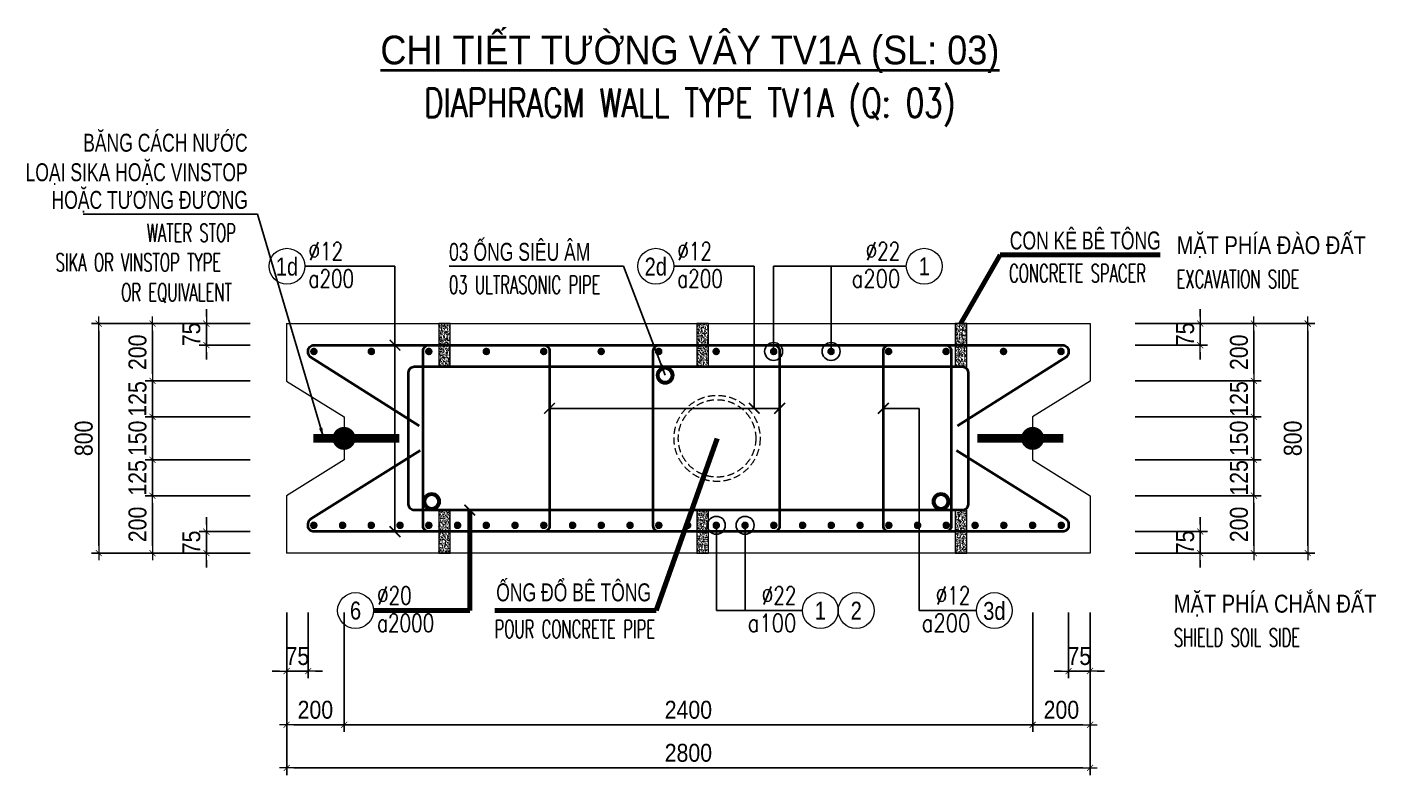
# Model space of a CAD drawing. Header units: millimetres. Extents: x -642477 to 1168880, y -27982 to 330379.
# Drawn here: x 72447 to 86552, y 93924 to 101745 of the extents above; entities that cross this region are included whole.
import ezdxf
from ezdxf.enums import TextEntityAlignment as Align

# ---------------------------------------------------------------- set-up
doc = ezdxf.new("R2010")
doc.units = ezdxf.units.MM
doc.linetypes.add('HIDDEN', pattern=[0.375, 0.25, -0.125])
doc.layers.get('0').update_dxf_attribs({"lineweight": 20})
doc.layers.get('Defpoints').update_dxf_attribs({"color": 151, "lineweight": 9})
for name, color, linetype, lineweight in [('NDC_S_BREAK-LINE', 1, 'Continuous', 15), ('NDC_S_DIAPHGRAM WALL', 3, 'Continuous', 20), ('NDC_S_DIM', 1, 'Continuous', 15), ('NDC_S_ENG TITLE', 3, 'Continuous', 20), ('NDC_S_HATCH MATERIAL', 8, 'Continuous', 13), ('NDC_S_LEADER', 1, 'Continuous', 15), ('NDC_S_LEVEL TEXT', 7, 'Continuous', 20), ('NDC_S_REBAR', 4, 'Continuous', 35), ('NDC_S_VN TEXT', 7, 'Continuous', 20), ('NDC_S_VN TITLE', 6, 'Continuous', 35)]:
    doc.layers.add(name, color=color, linetype=linetype, lineweight=lineweight)
doc.layers.add('NDC_S_REBAR DES.', color=2, linetype='Continuous')
doc.styles.add('ARIAL', font='arial.ttf', dxfattribs={"width": 0.8})
doc.styles.add('NDC_ARIAL', font='arial.ttf', dxfattribs={"width": 0.85})
doc.styles.add('NDC_DIM', font='', dxfattribs={"width": 0.75})
doc.styles.add('NDC_EN TXT', font='romans.shx', dxfattribs={"width": 0.8})
doc.styles.get('NDC_DIM').set_extended_font_data('Dotum')
doc.dimstyles.new('A1-NDC-1-25 (x3)', dxfattribs={"dimscale": 75, "dimtxt": 2.5, "dimasz": 1, "dimexe": 1, "dimexo": 0, "dimgap": 0.8, "dimtad": 1, "dimdec": 0, "dimlfac": 0.333333, "dimdsep": 46, "dimtxsty": 'NDC_ARIAL', "dimblk": 'DIMMARK', "dimcen": 49999.938995, "dimdle": 1.5, "dimclrd": 1, "dimclre": 1, "dimclrt": 3, "dimadec": 0, "dimazin": 0, "dimtfac": 1, "dimtdec": 0, "dimtix": 1, "dimtmove": 2, "dimatfit": 3, "dimfxl": 1, "dimarcsym": 0})
doc.dimstyles.new('NDC_dim_25', dxfattribs={"dimscale": 25, "dimtxt": 2.2, "dimasz": 1.5, "dimexe": 1.5, "dimexo": 2.5, "dimgap": 1, "dimtad": 1, "dimdec": 0, "dimzin": 0, "dimdsep": 46, "dimtxsty": 'NDC_DIM', "dimblk": 'DIMMARK', "dimcen": 0.09, "dimdle": 1.2, "dimclrd": 1, "dimclre": 1, "dimclrt": 3, "dimadec": 0, "dimazin": 0, "dimtfac": 1, "dimtdec": 0, "dimtix": 1, "dimtofl": 0, "dimtmove": 0, "dimatfit": 3, "dimfxl": 6, "dimfxlon": 1, "dimtolj": 1, "dimtzin": 0, "dimarcsym": 0})

# ---------------------------------------------------------------- blocks, each defined once
blk = doc.blocks.new('DIMMARK')
at = {"layer": 'NDC_S_DIM', "color": 1}
blk.add_line((-1.5, 0), (1, 0), dxfattribs=at)
at = {"layer": 'NDC_S_DIM', "color": 2, "const_width": 0.1}
blk.add_lwpolyline([(-0.424, -0.424), (0.424, 0.424)], dxfattribs=at)
blk = doc.blocks.new('Ong sieu am')
at = {"layer": 'NDC_S_HATCH MATERIAL'}
h = blk.add_hatch(dxfattribs=at)
h.set_pattern_fill('ANSI31', color=256, scale=20)
h.set_pattern_definition([(45, (0, 0), (-1.76776695, 1.76776695), [])])
h.paths.add_polyline_path([(-7119.3, 51158.9, 1), (-7179.3, 51158.9, 1)])
h.paths.add_polyline_path([(-7171.3, 51158.9, -1), (-7127.3, 51158.9, -1)], flags=16)
at = {"layer": 'NDC_S_REBAR DES.'}
for radius in [30, 22]:
    blk.add_circle((-7149.3, 51158.9), radius, dxfattribs=at)
blk = doc.blocks.new('ong do BT')
at = {"layer": 'NDC_S_HATCH MATERIAL', "linetype": 'HIDDEN', "ltscale": 100}
for radius in [150, 135]:
    blk.add_circle((-6323.7, 51237.8), radius, dxfattribs=at)
blk = doc.blocks.new('con ke BT')
at = {"layer": 'NDC_S_HATCH MATERIAL'}
h = blk.add_hatch(dxfattribs=at)
h.set_pattern_fill('AR-CONC', color=256, scale=2)
h.set_pattern_definition([(50, (0, 0), (14.3452037, -1.2550427), [1.5, -16.5]), (355, (0, 0), (-2.7750267, 15.0438427), [1.2, -13.2]), (100.451444, (1.195, -0.105), (11.570177, 13.7888), [1.274804, -14.0228422]), (46.1842, (0, 4), (21.3448266, -3.3103856), [2.25, -24.75]), (96.635635, (1.779, 3.724), (18.693239, 19.482372), [1.912207, -21.034275]), (351.184164, (0, 4), (18.693239, 19.482372), [1.8, -19.8]), (21, (2, 3), (11.938141, -8.0523778), [1.5, -16.5]), (326, (2, 3), (4.8663066, 14.503001), [1.2, -13.2]), (71.451445, (2.995, 2.329), (16.8044475, 6.450623), [1.274804, -14.0228422]), (37.5, (0, 0), (0.2431971, 6.6578771), [0, -13.04, 0, -13.4, 0, -13.25]), (7.5, (0, 0), (5.2613907, 7.8882342), [0, -7.64, 0, -12.74, 0, -5.05]), (327.5, (-4.46, 0), (10.6764487, -0.45109743), [0, -5, 0, -15.6, 0, -20.7]), (317.5, (-6.46, 0), (11.6637234, 2.0020996), [0, -6.5, 0, -10.36, 0, -14.7])])
h.paths.add_polyline_path([(-7076.9, 51430.9), (-7116.9, 51430.9), (-7116.9, 51280.9), (-7076.9, 51280.9)])
at = {"layer": 'NDC_S_BREAK-LINE'}
blk.add_lwpolyline([(-7116.9, 51430.9), (-7116.9, 51280.9), (-7076.9, 51280.9), (-7076.9, 51430.9)], close=True, dxfattribs=at)
blk = doc.blocks.new('*U585')
at = {"layer": 'NDC_S_LEADER', "xscale": 3, "yscale": 3, "zscale": 3}
blk.add_blockref('con ke BT', (21291, -154068), dxfattribs=at)
blk = doc.blocks.new('*U586')
at = {"layer": 'NDC_S_DIM', "color": 0, "linetype": 'ByBlock', "lineweight": -2, "transparency": 16777216}
for p in [(0, 0), (2700, 0), (5400, 0)]:
    blk.add_blockref('*U585', p, dxfattribs=at)
blk = doc.blocks.new('*U587')
at = {"layer": 'NDC_S_LEADER', "xscale": 3, "yscale": 3, "zscale": 3}
blk.add_blockref('con ke BT', (21291, -154068), dxfattribs=at)
blk = doc.blocks.new('*U588')
at = {"layer": 'NDC_S_DIM', "color": 0, "linetype": 'ByBlock', "lineweight": -2, "transparency": 16777216}
for p in [(0, 0), (2700, 0), (5400, 0)]:
    blk.add_blockref('*U587', p, dxfattribs=at)
blk = doc.blocks.new('*U367')
blk.add_circle((-2.5, 0), 2.5)
at = {"layer": 'NDC_S_VN TEXT', "color": 3, "style": 'NDC_EN TXT', "width": 0.75}
for tag, p in [('DK1', (0.5, 0.85)), ('KC1', (0.5, -2.97))]:
    blk.add_attdef(tag, p, '', height=2.5, dxfattribs=at)
at = {"layer": 'NDC_S_VN TEXT', "color": 7, "style": 'ARIAL', "width": 0.8}
blk.add_attdef('SH2', text='', height=2.5, dxfattribs=at).set_placement((-2.5, 0), align=Align.MIDDLE)
blk = doc.blocks.new('kata_block_THEP')
at = {"layer": 'NDC_S_REBAR', "color": 0}
for p, q in [((-0.5, 0), (0.5, 0)), ((-0.35, 0.35), (0.35, -0.35)), ((0.35, 0.35), (-0.35, -0.35)), ((0, 0.5), (0, -0.5))]:
    blk.add_line(p, q, dxfattribs=at)
at = {"layer": 'NDC_S_REBAR', "color": 0, "const_width": 0.0833}
blk.add_lwpolyline([(-0.5, 0, 1), (0.5, 0, 1), (-0.5, 0, 1)], format="xyb", dxfattribs=at)
blk = doc.blocks.new('*U581')
at = {"layer": 'NDC_S_REBAR', "ltscale": 80, "xscale": 72, "yscale": 72, "zscale": 72}
blk.add_blockref('kata_block_THEP', (0, 0), dxfattribs=at)
blk = doc.blocks.new('*U582')
at = {"layer": 'NDC_S_LEVEL TEXT', "color": 0, "linetype": 'ByBlock', "lineweight": -2, "transparency": 16777216}
for p in [(0, 0), (600.9, 0), (1201.8, 0), (1802.7, 0), (2403.6, 0), (3004.5, 0), (3605.4, 0), (4206.3, 0), (4807.2, 0), (5408.1, 0), (6009, 0), (6609.9, 0), (7210.8, 0), (7811.7, 0)]:
    blk.add_blockref('*U581', p, dxfattribs=at)
blk = doc.blocks.new('*U583')
at = {"layer": 'NDC_S_REBAR', "ltscale": 80, "xscale": 72, "yscale": 72, "zscale": 72}
blk.add_blockref('kata_block_THEP', (0, 0), dxfattribs=at)
blk = doc.blocks.new('*U584')
at = {"layer": 'NDC_S_LEVEL TEXT', "color": 0, "linetype": 'ByBlock', "lineweight": -2, "transparency": 16777216}
for p in [(0, 0), (300.6, 0), (601.2, 0), (901.8, 0), (1202.4, 0), (1503, 0), (1803.6, 0), (2104.2, 0), (2404.8, 0), (2705.4, 0), (3006, 0), (3306.6, 0), (3607.2, 0), (3907.8, 0), (4208.4, 0), (4509, 0), (4809.6, 0), (5110.2, 0), (5410.8, 0), (5711.4, 0), (6012, 0), (6312.6, 0), (6613.2, 0), (6913.8, 0), (7214.4, 0), (7515, 0), (7815.6, 0)]:
    blk.add_blockref('*U583', p, dxfattribs=at)
blk = doc.blocks.new('*U366')
blk.add_circle((2.5, 0), 2.5)
at = {"layer": 'NDC_S_VN TEXT', "color": 3, "style": 'NDC_EN TXT'}
for tag, width, p in [('DK2', 0.75, (-0.85, 0.85)), ('KC2', 0.8, (-0.85, -2.97))]:
    blk.add_attdef(tag, text='', height=2.5, dxfattribs=dict(at, width=width)).set_placement(p, align=Align.RIGHT)
at = {"layer": 'NDC_S_VN TEXT', "color": 7, "style": 'ARIAL', "width": 0.8}
blk.add_attdef('SH3', text='', height=2.5, dxfattribs=at).set_placement((2.5, 0), align=Align.MIDDLE)
blk = doc.blocks.new('*D605')
at = {"layer": 'Defpoints', "color": 0, "ltscale": 100, "transparency": 16777216}
for p in [(73759, 96844), (74779, 96844), (74779, 96244)]:
    blk.add_point(p, dxfattribs=at)
at = {"layer": 'NDC_S_DIM', "color": 1, "lineweight": -2, "ltscale": 100, "transparency": 16777216}
for p, q in [((74779, 96844), (73684, 96844)), ((73759, 96319), (73759, 96769)), ((74779, 96244), (73684, 96244))]:
    blk.add_line(p, q, dxfattribs=at)
at = {"layer": 'NDC_S_DIM', "color": 1, "lineweight": -2, "ltscale": 100, "transparency": 16777216, "xscale": 75, "yscale": 75, "zscale": 75}
for p, rotation in [((73759, 96844), 90), ((73759, 96244), 270)]:
    blk.add_blockref('DIMMARK', p, dxfattribs=dict(at, rotation=rotation))
at = {"layer": 'NDC_S_DIM', "color": 3, "ltscale": 100, "transparency": 16777216, "insert": (73603, 96544), "char_height": 187.5, "attachment_point": 5, "rotation": 90, "style": 'NDC_ARIAL'}
blk.add_mtext('200', dxfattribs=at)
blk = doc.blocks.new('*D606')
at = {"layer": 'Defpoints', "color": 0, "ltscale": 100, "transparency": 16777216}
for p in [(73759, 97219), (74779, 97219), (74779, 96844)]:
    blk.add_point(p, dxfattribs=at)
at = {"layer": 'NDC_S_DIM', "color": 1, "lineweight": -2, "ltscale": 100, "transparency": 16777216}
for p, q in [((73759, 97294), (73759, 97369)), ((74779, 97219), (73684, 97219)), ((73759, 96844), (73759, 97219)), ((74779, 96844), (73684, 96844)), ((73759, 96769), (73759, 96694))]:
    blk.add_line(p, q, dxfattribs=at)
at = {"layer": 'NDC_S_DIM', "color": 1, "lineweight": -2, "ltscale": 100, "transparency": 16777216, "xscale": 75, "yscale": 75, "zscale": 75}
for p, rotation in [((73759, 97219), 270), ((73759, 96844), 90)]:
    blk.add_blockref('DIMMARK', p, dxfattribs=dict(at, rotation=rotation))
at = {"layer": 'NDC_S_DIM', "color": 3, "ltscale": 100, "transparency": 16777216, "insert": (73603, 97031), "char_height": 187.5, "attachment_point": 5, "rotation": 90, "style": 'NDC_ARIAL'}
blk.add_mtext('125', dxfattribs=at)
blk = doc.blocks.new('*D607')
at = {"layer": 'Defpoints', "color": 0, "ltscale": 100, "transparency": 16777216}
for p in [(73759, 97669), (74779, 97669), (74779, 97219)]:
    blk.add_point(p, dxfattribs=at)
at = {"layer": 'NDC_S_DIM', "color": 1, "lineweight": -2, "ltscale": 100, "transparency": 16777216}
for p, q in [((73759, 97744), (73759, 97819)), ((74779, 97669), (73684, 97669)), ((73759, 97219), (73759, 97669)), ((74779, 97219), (73684, 97219)), ((73759, 97144), (73759, 97069))]:
    blk.add_line(p, q, dxfattribs=at)
at = {"layer": 'NDC_S_DIM', "color": 1, "lineweight": -2, "ltscale": 100, "transparency": 16777216, "xscale": 75, "yscale": 75, "zscale": 75}
for p, rotation in [((73759, 97669), 270), ((73759, 97219), 90)]:
    blk.add_blockref('DIMMARK', p, dxfattribs=dict(at, rotation=rotation))
at = {"layer": 'NDC_S_DIM', "color": 3, "ltscale": 100, "transparency": 16777216, "insert": (73603, 97444), "char_height": 187.5, "attachment_point": 5, "rotation": 90, "style": 'NDC_ARIAL'}
blk.add_mtext('150', dxfattribs=at)
blk = doc.blocks.new('*D608')
at = {"layer": 'Defpoints', "color": 0, "ltscale": 100, "transparency": 16777216}
for p in [(73759, 98044), (74779, 98044), (74779, 97669)]:
    blk.add_point(p, dxfattribs=at)
at = {"layer": 'NDC_S_DIM', "color": 1, "lineweight": -2, "ltscale": 100, "transparency": 16777216}
for p, q in [((73759, 98119), (73759, 98194)), ((74779, 98044), (73684, 98044)), ((73759, 97669), (73759, 98044)), ((74779, 97669), (73684, 97669)), ((73759, 97594), (73759, 97519))]:
    blk.add_line(p, q, dxfattribs=at)
at = {"layer": 'NDC_S_DIM', "color": 1, "lineweight": -2, "ltscale": 100, "transparency": 16777216, "xscale": 75, "yscale": 75, "zscale": 75}
for p, rotation in [((73759, 98044), 270), ((73759, 97669), 90)]:
    blk.add_blockref('DIMMARK', p, dxfattribs=dict(at, rotation=rotation))
at = {"layer": 'NDC_S_DIM', "color": 3, "ltscale": 100, "transparency": 16777216, "insert": (73603, 97856), "char_height": 187.5, "attachment_point": 5, "rotation": 90, "style": 'NDC_ARIAL'}
blk.add_mtext('125', dxfattribs=at)
blk = doc.blocks.new('*D609')
at = {"layer": 'Defpoints', "color": 0, "ltscale": 100, "transparency": 16777216}
for p in [(73759, 98644), (74779, 98644), (74779, 98044)]:
    blk.add_point(p, dxfattribs=at)
at = {"layer": 'NDC_S_DIM', "color": 1, "lineweight": -2, "ltscale": 100, "transparency": 16777216}
for p, q in [((74779, 98644), (73684, 98644)), ((73759, 98119), (73759, 98569)), ((74779, 98044), (73684, 98044))]:
    blk.add_line(p, q, dxfattribs=at)
at = {"layer": 'NDC_S_DIM', "color": 1, "lineweight": -2, "ltscale": 100, "transparency": 16777216, "xscale": 75, "yscale": 75, "zscale": 75}
for p, rotation in [((73759, 98644), 90), ((73759, 98044), 270)]:
    blk.add_blockref('DIMMARK', p, dxfattribs=dict(at, rotation=rotation))
at = {"layer": 'NDC_S_DIM', "color": 3, "ltscale": 100, "transparency": 16777216, "insert": (73603, 98344), "char_height": 187.5, "attachment_point": 5, "rotation": 90, "style": 'NDC_ARIAL'}
blk.add_mtext('200', dxfattribs=at)
blk = doc.blocks.new('*D610')
at = {"layer": 'Defpoints', "color": 0, "ltscale": 100, "transparency": 16777216}
for p in [(73197, 98644), (74779, 98644), (74779, 96244)]:
    blk.add_point(p, dxfattribs=at)
at = {"layer": 'NDC_S_DIM', "color": 1, "lineweight": -2, "ltscale": 100, "transparency": 16777216}
for p, q in [((74779, 98644), (73122, 98644)), ((73197, 96319), (73197, 98569)), ((74779, 96244), (73122, 96244))]:
    blk.add_line(p, q, dxfattribs=at)
at = {"layer": 'NDC_S_DIM', "color": 1, "lineweight": -2, "ltscale": 100, "transparency": 16777216, "xscale": 75, "yscale": 75, "zscale": 75}
for p, rotation in [((73197, 98644), 90), ((73197, 96244), 270)]:
    blk.add_blockref('DIMMARK', p, dxfattribs=dict(at, rotation=rotation))
at = {"layer": 'NDC_S_DIM', "color": 3, "ltscale": 100, "transparency": 16777216, "insert": (73041, 97444), "char_height": 187.5, "attachment_point": 5, "rotation": 90, "style": 'NDC_ARIAL'}
blk.add_mtext('800', dxfattribs=at)
blk = doc.blocks.new('*D611')
at = {"layer": 'Defpoints', "color": 0, "ltscale": 100, "transparency": 16777216}
for p in [(74322, 96469), (74779, 96469), (74779, 96244)]:
    blk.add_point(p, dxfattribs=at)
at = {"layer": 'NDC_S_DIM', "color": 1, "lineweight": -2, "ltscale": 100, "transparency": 16777216}
for p, q in [((74322, 96544), (74322, 96619)), ((74779, 96469), (74247, 96469)), ((74322, 96244), (74322, 96469)), ((74779, 96244), (74247, 96244)), ((74322, 96169), (74322, 96094))]:
    blk.add_line(p, q, dxfattribs=at)
at = {"layer": 'NDC_S_DIM', "color": 1, "lineweight": -2, "ltscale": 100, "transparency": 16777216, "xscale": 75, "yscale": 75, "zscale": 75}
for p, rotation in [((74322, 96469), 270), ((74322, 96244), 90)]:
    blk.add_blockref('DIMMARK', p, dxfattribs=dict(at, rotation=rotation))
at = {"layer": 'NDC_S_DIM', "color": 3, "ltscale": 100, "transparency": 16777216, "insert": (74166, 96356), "char_height": 187.5, "attachment_point": 5, "rotation": 90, "style": 'NDC_ARIAL'}
blk.add_mtext('75', dxfattribs=at)
blk = doc.blocks.new('*D612')
at = {"layer": 'Defpoints', "color": 0, "ltscale": 100, "transparency": 16777216}
for p in [(74322, 98644), (74779, 98644), (74779, 98419)]:
    blk.add_point(p, dxfattribs=at)
at = {"layer": 'NDC_S_DIM', "color": 1, "lineweight": -2, "ltscale": 100, "transparency": 16777216}
for p, q in [((74322, 98719), (74322, 98794)), ((74779, 98644), (74247, 98644)), ((74322, 98419), (74322, 98644)), ((74779, 98419), (74247, 98419)), ((74322, 98344), (74322, 98269))]:
    blk.add_line(p, q, dxfattribs=at)
at = {"layer": 'NDC_S_DIM', "color": 1, "lineweight": -2, "ltscale": 100, "transparency": 16777216, "xscale": 75, "yscale": 75, "zscale": 75}
for p, rotation in [((74322, 98644), 270), ((74322, 98419), 90)]:
    blk.add_blockref('DIMMARK', p, dxfattribs=dict(at, rotation=rotation))
at = {"layer": 'NDC_S_DIM', "color": 3, "ltscale": 100, "transparency": 16777216, "insert": (74166, 98531), "char_height": 187.5, "attachment_point": 5, "rotation": 90, "style": 'NDC_ARIAL'}
blk.add_mtext('75', dxfattribs=at)
blk = doc.blocks.new('*D613')
at = {"layer": 'Defpoints', "color": 0, "ltscale": 100, "transparency": 16777216}
for p in [(84034, 96844), (85275, 96844), (84034, 96244)]:
    blk.add_point(p, dxfattribs=at)
at = {"layer": 'NDC_S_DIM', "color": 1, "lineweight": -2, "ltscale": 100, "transparency": 16777216}
for p, q in [((84034, 96844), (85350, 96844)), ((85275, 96319), (85275, 96769)), ((84034, 96244), (85350, 96244))]:
    blk.add_line(p, q, dxfattribs=at)
at = {"layer": 'NDC_S_DIM', "color": 1, "lineweight": -2, "ltscale": 100, "transparency": 16777216, "xscale": 75, "yscale": 75, "zscale": 75}
for p, rotation in [((85275, 96844), 90), ((85275, 96244), 270)]:
    blk.add_blockref('DIMMARK', p, dxfattribs=dict(at, rotation=rotation))
at = {"layer": 'NDC_S_DIM', "color": 3, "ltscale": 100, "transparency": 16777216, "insert": (85119, 96544), "char_height": 187.5, "attachment_point": 5, "rotation": 90, "style": 'NDC_ARIAL'}
blk.add_mtext('200', dxfattribs=at)
blk = doc.blocks.new('*D614')
at = {"layer": 'Defpoints', "color": 0, "ltscale": 100, "transparency": 16777216}
for p in [(84034, 97219), (85275, 97219), (84034, 96844)]:
    blk.add_point(p, dxfattribs=at)
at = {"layer": 'NDC_S_DIM', "color": 1, "lineweight": -2, "ltscale": 100, "transparency": 16777216}
for p, q in [((85275, 97294), (85275, 97369)), ((84034, 97219), (85350, 97219)), ((85275, 96844), (85275, 97219)), ((84034, 96844), (85350, 96844)), ((85275, 96769), (85275, 96694))]:
    blk.add_line(p, q, dxfattribs=at)
at = {"layer": 'NDC_S_DIM', "color": 1, "lineweight": -2, "ltscale": 100, "transparency": 16777216, "xscale": 75, "yscale": 75, "zscale": 75}
for p, rotation in [((85275, 97219), 270), ((85275, 96844), 90)]:
    blk.add_blockref('DIMMARK', p, dxfattribs=dict(at, rotation=rotation))
at = {"layer": 'NDC_S_DIM', "color": 3, "ltscale": 100, "transparency": 16777216, "insert": (85119, 97031), "char_height": 187.5, "attachment_point": 5, "rotation": 90, "style": 'NDC_ARIAL'}
blk.add_mtext('125', dxfattribs=at)
blk = doc.blocks.new('*D615')
at = {"layer": 'Defpoints', "color": 0, "ltscale": 100, "transparency": 16777216}
for p in [(84034, 97669), (85275, 97669), (84034, 97219)]:
    blk.add_point(p, dxfattribs=at)
at = {"layer": 'NDC_S_DIM', "color": 1, "lineweight": -2, "ltscale": 100, "transparency": 16777216}
for p, q in [((85275, 97744), (85275, 97819)), ((84034, 97669), (85350, 97669)), ((85275, 97219), (85275, 97669)), ((84034, 97219), (85350, 97219)), ((85275, 97144), (85275, 97069))]:
    blk.add_line(p, q, dxfattribs=at)
at = {"layer": 'NDC_S_DIM', "color": 1, "lineweight": -2, "ltscale": 100, "transparency": 16777216, "xscale": 75, "yscale": 75, "zscale": 75}
for p, rotation in [((85275, 97669), 270), ((85275, 97219), 90)]:
    blk.add_blockref('DIMMARK', p, dxfattribs=dict(at, rotation=rotation))
at = {"layer": 'NDC_S_DIM', "color": 3, "ltscale": 100, "transparency": 16777216, "insert": (85119, 97444), "char_height": 187.5, "attachment_point": 5, "rotation": 90, "style": 'NDC_ARIAL'}
blk.add_mtext('150', dxfattribs=at)
blk = doc.blocks.new('*D616')
at = {"layer": 'Defpoints', "color": 0, "ltscale": 100, "transparency": 16777216}
for p in [(84034, 98044), (85275, 98044), (84034, 97669)]:
    blk.add_point(p, dxfattribs=at)
at = {"layer": 'NDC_S_DIM', "color": 1, "lineweight": -2, "ltscale": 100, "transparency": 16777216}
for p, q in [((85275, 98119), (85275, 98194)), ((84034, 98044), (85350, 98044)), ((85275, 97669), (85275, 98044)), ((84034, 97669), (85350, 97669)), ((85275, 97594), (85275, 97519))]:
    blk.add_line(p, q, dxfattribs=at)
at = {"layer": 'NDC_S_DIM', "color": 1, "lineweight": -2, "ltscale": 100, "transparency": 16777216, "xscale": 75, "yscale": 75, "zscale": 75}
for p, rotation in [((85275, 98044), 270), ((85275, 97669), 90)]:
    blk.add_blockref('DIMMARK', p, dxfattribs=dict(at, rotation=rotation))
at = {"layer": 'NDC_S_DIM', "color": 3, "ltscale": 100, "transparency": 16777216, "insert": (85119, 97856), "char_height": 187.5, "attachment_point": 5, "rotation": 90, "style": 'NDC_ARIAL'}
blk.add_mtext('125', dxfattribs=at)
blk = doc.blocks.new('*D617')
at = {"layer": 'Defpoints', "color": 0, "ltscale": 100, "transparency": 16777216}
for p in [(84034, 98644), (85275, 98644), (84034, 98044)]:
    blk.add_point(p, dxfattribs=at)
at = {"layer": 'NDC_S_DIM', "color": 1, "lineweight": -2, "ltscale": 100, "transparency": 16777216}
for p, q in [((84034, 98644), (85350, 98644)), ((85275, 98119), (85275, 98569)), ((84034, 98044), (85350, 98044))]:
    blk.add_line(p, q, dxfattribs=at)
at = {"layer": 'NDC_S_DIM', "color": 1, "lineweight": -2, "ltscale": 100, "transparency": 16777216, "xscale": 75, "yscale": 75, "zscale": 75}
for p, rotation in [((85275, 98644), 90), ((85275, 98044), 270)]:
    blk.add_blockref('DIMMARK', p, dxfattribs=dict(at, rotation=rotation))
at = {"layer": 'NDC_S_DIM', "color": 3, "ltscale": 100, "transparency": 16777216, "insert": (85119, 98344), "char_height": 187.5, "attachment_point": 5, "rotation": 90, "style": 'NDC_ARIAL'}
blk.add_mtext('200', dxfattribs=at)
blk = doc.blocks.new('*D618')
at = {"layer": 'Defpoints', "color": 0, "ltscale": 100, "transparency": 16777216}
for p in [(84034, 98644), (85838, 98644), (84034, 96244)]:
    blk.add_point(p, dxfattribs=at)
at = {"layer": 'NDC_S_DIM', "color": 1, "lineweight": -2, "ltscale": 100, "transparency": 16777216}
for p, q in [((84034, 98644), (85913, 98644)), ((85838, 96319), (85838, 98569)), ((84034, 96244), (85913, 96244))]:
    blk.add_line(p, q, dxfattribs=at)
at = {"layer": 'NDC_S_DIM', "color": 1, "lineweight": -2, "ltscale": 100, "transparency": 16777216, "xscale": 75, "yscale": 75, "zscale": 75}
for p, rotation in [((85838, 98644), 90), ((85838, 96244), 270)]:
    blk.add_blockref('DIMMARK', p, dxfattribs=dict(at, rotation=rotation))
at = {"layer": 'NDC_S_DIM', "color": 3, "ltscale": 100, "transparency": 16777216, "insert": (85682, 97444), "char_height": 187.5, "attachment_point": 5, "rotation": 90, "style": 'NDC_ARIAL'}
blk.add_mtext('800', dxfattribs=at)
blk = doc.blocks.new('*D619')
at = {"layer": 'Defpoints', "color": 0, "ltscale": 100, "transparency": 16777216}
for p in [(84034, 96469), (84713, 96469), (84034, 96244)]:
    blk.add_point(p, dxfattribs=at)
at = {"layer": 'NDC_S_DIM', "color": 1, "lineweight": -2, "ltscale": 100, "transparency": 16777216}
for p, q in [((84713, 96544), (84713, 96619)), ((84034, 96469), (84788, 96469)), ((84713, 96244), (84713, 96469)), ((84034, 96244), (84788, 96244)), ((84713, 96169), (84713, 96094))]:
    blk.add_line(p, q, dxfattribs=at)
at = {"layer": 'NDC_S_DIM', "color": 1, "lineweight": -2, "ltscale": 100, "transparency": 16777216, "xscale": 75, "yscale": 75, "zscale": 75}
for p, rotation in [((84713, 96469), 270), ((84713, 96244), 90)]:
    blk.add_blockref('DIMMARK', p, dxfattribs=dict(at, rotation=rotation))
at = {"layer": 'NDC_S_DIM', "color": 3, "ltscale": 100, "transparency": 16777216, "insert": (84557, 96356), "char_height": 187.5, "attachment_point": 5, "rotation": 90, "style": 'NDC_ARIAL'}
blk.add_mtext('75', dxfattribs=at)
blk = doc.blocks.new('*D620')
at = {"layer": 'Defpoints', "color": 0, "ltscale": 100, "transparency": 16777216}
for p in [(84034, 98644), (84713, 98644), (84034, 98419)]:
    blk.add_point(p, dxfattribs=at)
at = {"layer": 'NDC_S_DIM', "color": 1, "lineweight": -2, "ltscale": 100, "transparency": 16777216}
for p, q in [((84713, 98719), (84713, 98794)), ((84034, 98644), (84788, 98644)), ((84713, 98419), (84713, 98644)), ((84034, 98419), (84788, 98419)), ((84713, 98344), (84713, 98269))]:
    blk.add_line(p, q, dxfattribs=at)
at = {"layer": 'NDC_S_DIM', "color": 1, "lineweight": -2, "ltscale": 100, "transparency": 16777216, "xscale": 75, "yscale": 75, "zscale": 75}
for p, rotation in [((84713, 98644), 270), ((84713, 98419), 90)]:
    blk.add_blockref('DIMMARK', p, dxfattribs=dict(at, rotation=rotation))
at = {"layer": 'NDC_S_DIM', "color": 3, "ltscale": 100, "transparency": 16777216, "insert": (84557, 98531), "char_height": 187.5, "attachment_point": 5, "rotation": 90, "style": 'NDC_ARIAL'}
blk.add_mtext('75', dxfattribs=at)
blk = doc.blocks.new('*D621')
at = {"layer": 'Defpoints', "color": 0, "ltscale": 100, "transparency": 16777216}
for p in [(75162, 95624), (75387, 95624), (75387, 95011)]:
    blk.add_point(p, dxfattribs=at)
at = {"layer": 'NDC_S_DIM', "color": 1, "lineweight": -2, "ltscale": 100, "transparency": 16777216}
for p, q in [((75162, 95624), (75162, 94936)), ((75387, 95624), (75387, 94936)), ((75087, 95011), (75012, 95011)), ((75162, 95011), (75387, 95011)), ((75462, 95011), (75537, 95011))]:
    blk.add_line(p, q, dxfattribs=at)
at = {"layer": 'NDC_S_DIM', "color": 1, "lineweight": -2, "ltscale": 100, "transparency": 16777216, "xscale": 75, "yscale": 75, "zscale": 75}
blk.add_blockref('DIMMARK', (75162, 95011), dxfattribs=at)
at = {"layer": 'NDC_S_DIM', "color": 1, "lineweight": -2, "ltscale": 100, "transparency": 16777216, "xscale": 75, "yscale": 75, "zscale": 75, "rotation": 180}
blk.add_blockref('DIMMARK', (75387, 95011), dxfattribs=at)
at = {"layer": 'NDC_S_DIM', "color": 3, "ltscale": 100, "transparency": 16777216, "insert": (75274, 95167), "char_height": 187.5, "attachment_point": 5, "style": 'NDC_ARIAL'}
blk.add_mtext('75', dxfattribs=at)
blk = doc.blocks.new('*D622')
at = {"layer": 'Defpoints', "color": 0, "ltscale": 100, "transparency": 16777216}
for p in [(83337, 95624), (83562, 95624), (83562, 95011)]:
    blk.add_point(p, dxfattribs=at)
at = {"layer": 'NDC_S_DIM', "color": 1, "lineweight": -2, "ltscale": 100, "transparency": 16777216}
for p, q in [((83337, 95624), (83337, 94936)), ((83562, 95624), (83562, 94936)), ((83262, 95011), (83187, 95011)), ((83337, 95011), (83562, 95011)), ((83637, 95011), (83712, 95011))]:
    blk.add_line(p, q, dxfattribs=at)
at = {"layer": 'NDC_S_DIM', "color": 1, "lineweight": -2, "ltscale": 100, "transparency": 16777216, "xscale": 75, "yscale": 75, "zscale": 75}
blk.add_blockref('DIMMARK', (83337, 95011), dxfattribs=at)
at = {"layer": 'NDC_S_DIM', "color": 1, "lineweight": -2, "ltscale": 100, "transparency": 16777216, "xscale": 75, "yscale": 75, "zscale": 75, "rotation": 180}
blk.add_blockref('DIMMARK', (83562, 95011), dxfattribs=at)
at = {"layer": 'NDC_S_DIM', "color": 3, "ltscale": 100, "transparency": 16777216, "insert": (83449, 95167), "char_height": 187.5, "attachment_point": 5, "style": 'NDC_ARIAL'}
blk.add_mtext('75', dxfattribs=at)
blk = doc.blocks.new('*D623')
at = {"layer": 'Defpoints', "color": 0, "ltscale": 100, "transparency": 16777216}
for p in [(75162, 95624), (75762, 95624), (75762, 94449)]:
    blk.add_point(p, dxfattribs=at)
at = {"layer": 'NDC_S_DIM', "color": 1, "lineweight": -2, "ltscale": 100, "transparency": 16777216}
for p, q in [((75162, 95624), (75162, 94374)), ((75762, 95624), (75762, 94374)), ((75237, 94449), (75687, 94449))]:
    blk.add_line(p, q, dxfattribs=at)
at = {"layer": 'NDC_S_DIM', "color": 1, "lineweight": -2, "ltscale": 100, "transparency": 16777216, "xscale": 75, "yscale": 75, "zscale": 75, "rotation": 180}
blk.add_blockref('DIMMARK', (75162, 94449), dxfattribs=at)
at = {"layer": 'NDC_S_DIM', "color": 1, "lineweight": -2, "ltscale": 100, "transparency": 16777216, "xscale": 75, "yscale": 75, "zscale": 75}
blk.add_blockref('DIMMARK', (75762, 94449), dxfattribs=at)
at = {"layer": 'NDC_S_DIM', "color": 3, "ltscale": 100, "transparency": 16777216, "insert": (75462, 94605), "char_height": 187.5, "attachment_point": 5, "style": 'NDC_ARIAL'}
blk.add_mtext('200', dxfattribs=at)
blk = doc.blocks.new('*D624')
at = {"layer": 'Defpoints', "color": 0, "ltscale": 100, "transparency": 16777216}
for p in [(75762, 95624), (82962, 95624), (82962, 94449)]:
    blk.add_point(p, dxfattribs=at)
at = {"layer": 'NDC_S_DIM', "color": 1, "lineweight": -2, "ltscale": 100, "transparency": 16777216}
for p, q in [((75762, 95624), (75762, 94374)), ((82962, 95624), (82962, 94374)), ((75837, 94449), (82887, 94449))]:
    blk.add_line(p, q, dxfattribs=at)
at = {"layer": 'NDC_S_DIM', "color": 1, "lineweight": -2, "ltscale": 100, "transparency": 16777216, "xscale": 75, "yscale": 75, "zscale": 75, "rotation": 180}
blk.add_blockref('DIMMARK', (75762, 94449), dxfattribs=at)
at = {"layer": 'NDC_S_DIM', "color": 1, "lineweight": -2, "ltscale": 100, "transparency": 16777216, "xscale": 75, "yscale": 75, "zscale": 75}
blk.add_blockref('DIMMARK', (82962, 94449), dxfattribs=at)
at = {"layer": 'NDC_S_DIM', "color": 3, "ltscale": 100, "transparency": 16777216, "insert": (79362, 94605), "char_height": 187.5, "attachment_point": 5, "style": 'NDC_ARIAL'}
blk.add_mtext('2400', dxfattribs=at)
blk = doc.blocks.new('*D625')
at = {"layer": 'Defpoints', "color": 0, "ltscale": 100, "transparency": 16777216}
for p in [(82962, 95624), (83562, 95624), (83562, 94449)]:
    blk.add_point(p, dxfattribs=at)
at = {"layer": 'NDC_S_DIM', "color": 1, "lineweight": -2, "ltscale": 100, "transparency": 16777216}
for p, q in [((82962, 95624), (82962, 94374)), ((83562, 95624), (83562, 94374)), ((83037, 94449), (83487, 94449))]:
    blk.add_line(p, q, dxfattribs=at)
at = {"layer": 'NDC_S_DIM', "color": 1, "lineweight": -2, "ltscale": 100, "transparency": 16777216, "xscale": 75, "yscale": 75, "zscale": 75, "rotation": 180}
blk.add_blockref('DIMMARK', (82962, 94449), dxfattribs=at)
at = {"layer": 'NDC_S_DIM', "color": 1, "lineweight": -2, "ltscale": 100, "transparency": 16777216, "xscale": 75, "yscale": 75, "zscale": 75}
blk.add_blockref('DIMMARK', (83562, 94449), dxfattribs=at)
at = {"layer": 'NDC_S_DIM', "color": 3, "ltscale": 100, "transparency": 16777216, "insert": (83262, 94605), "char_height": 187.5, "attachment_point": 5, "style": 'NDC_ARIAL'}
blk.add_mtext('200', dxfattribs=at)
blk = doc.blocks.new('*D626')
at = {"layer": 'Defpoints', "color": 0, "ltscale": 100, "transparency": 16777216}
for p in [(75162, 95624), (83562, 95624), (83562, 93999)]:
    blk.add_point(p, dxfattribs=at)
at = {"layer": 'NDC_S_DIM', "color": 1, "lineweight": -2, "ltscale": 100, "transparency": 16777216}
for p, q in [((75162, 95624), (75162, 93924)), ((83562, 95624), (83562, 93924)), ((75237, 93999), (83487, 93999))]:
    blk.add_line(p, q, dxfattribs=at)
at = {"layer": 'NDC_S_DIM', "color": 1, "lineweight": -2, "ltscale": 100, "transparency": 16777216, "xscale": 75, "yscale": 75, "zscale": 75, "rotation": 180}
blk.add_blockref('DIMMARK', (75162, 93999), dxfattribs=at)
at = {"layer": 'NDC_S_DIM', "color": 1, "lineweight": -2, "ltscale": 100, "transparency": 16777216, "xscale": 75, "yscale": 75, "zscale": 75}
blk.add_blockref('DIMMARK', (83562, 93999), dxfattribs=at)
at = {"layer": 'NDC_S_DIM', "color": 3, "ltscale": 100, "transparency": 16777216, "insert": (79362, 94155), "char_height": 187.5, "attachment_point": 5, "style": 'NDC_ARIAL'}
blk.add_mtext('2800', dxfattribs=at)

msp = doc.modelspace()

# ---------------------------------------------------------------- linework, layer by layer
at = {"layer": 'NDC_S_DIAPHGRAM WALL', "ltscale": 0.01}
msp.add_line((83561.6, 96243.7), (75161.6, 96243.7), dxfattribs=at)
for points in [[(75161.6, 98643.7), (83561.6, 98643.7)], [(75161.6, 98643.7), (75161.6, 98043.7), (75761.6, 97668.7), (75761.6, 97218.7), (75161.6, 96843.7), (75161.6, 96243.7)], [(83561.6, 98643.7), (83561.6, 98043.7), (82961.6, 97668.7), (82961.6, 97218.7), (83561.6, 96843.7), (83561.6, 96243.7)]]:
    msp.add_lwpolyline(points, dxfattribs=at)
at = {"layer": 'NDC_S_DIAPHGRAM WALL', "ltscale": 50, "const_width": 90}
for points in [[(75439.5, 97443.7), (76339.5, 97443.7)], [(83283.7, 97443.7), (82383.7, 97443.7)]]:
    msp.add_lwpolyline(points, dxfattribs=at)
at = {"layer": 'NDC_S_DIAPHGRAM WALL', "ltscale": 50, "const_width": 120}
for points in [[(75701.6, 97443.7, 1), (75821.6, 97443.7, 1)], [(83021.6, 97443.7, -1), (82901.6, 97443.7, -1)]]:
    msp.add_lwpolyline(points, format="xyb", close=True, dxfattribs=at)
at = {"layer": 'NDC_S_DIM'}
msp.add_circle((81116.9, 95643.6), 187.5, dxfattribs=at)
at = {"layer": 'NDC_S_REBAR'}
for points in [[(76546, 97575.7), (75408.4, 98296.6, -0.2239077), (75386.6, 98342.9), (75386.6, 98358.7, -0.4142136), (75446.6, 98418.7), (83276.6, 98418.7, -0.4142136), (83336.6, 98358.7), (83336.6, 98342.9, -0.2239077), (83314.8, 98296.6), (82177.2, 97575.7)], [(82166, 97318), (83308.4, 96601, -0.2585925), (83336.6, 96550.2), (83336.6, 96528.7, -0.4142136), (83276.6, 96468.7), (75446.6, 96468.7, -0.4142136), (75386.6, 96528.7), (75386.6, 96550.2, -0.2585925), (75414.8, 96601), (76557.2, 97318)]]:
    msp.add_lwpolyline(points, format="xyb", dxfattribs=at)
for points in [[(76648.5, 98418.7), (77849.8, 98418.7, -0.4142136), (77909.8, 98358.7), (77909.8, 96528.7, -0.4142136), (77849.8, 96468.7), (76648.5, 96468.7, -0.4142136), (76588.5, 96528.7), (76588.5, 98358.7, -0.4142136)], [(79054.5, 98418.7), (80255.8, 98418.7, -0.4142136), (80315.8, 98358.7), (80315.8, 96528.7, -0.4142136), (80255.8, 96468.7), (79054.5, 96468.7, -0.4142136), (78994.5, 96528.7), (78994.5, 98358.7, -0.4142136)], [(81460.5, 98418.7), (82050.5, 98418.7, -0.4142136), (82110.5, 98358.7), (82110.5, 96528.7, -0.4142136), (82050.5, 96468.7), (81460.5, 96468.7, -0.4142136), (81400.5, 96528.7), (81400.5, 98358.7, -0.4142136)], [(76496.6, 98193.7), (82226.6, 98193.7, -0.4142136), (82286.6, 98133.7), (82286.6, 96753.7, -0.4142136), (82226.6, 96693.7), (76496.6, 96693.7, -0.4142136), (76436.6, 96753.7), (76436.6, 98133.7, -0.4142136)]]:
    msp.add_lwpolyline(points, format="xyb", close=True, dxfattribs=at)

# ---------------------------------------------------------------- block references
at = {"layer": 'NDC_S_DIM', "ltscale": 80, "xscale": 75, "yscale": 75, "zscale": 75}
for name, p, values in [('*U367', (75352.8, 99243.7), {'SH2': '1d', 'DK1': '%%c12', 'KC1': 'a200'}), ('*U367', (79208.7, 99243.7), {'SH2': '2d', 'DK1': '%%c12', 'KC1': 'a200'}), ('*U366', (81640.6, 99243.7), {'SH3': '1', 'DK2': '%%c22', 'KC2': 'a200'}), ('*U367', (76069.6, 95643.6), {'SH2': '6', 'DK1': '%%c20', 'KC1': 'a2000'}), ('*U366', (80554.4, 95643.6), {'SH3': '1', 'DK2': '%%c22', 'KC2': 'a100'}), ('*U366', (82373.8, 95643.6), {'SH3': '3d', 'DK2': '%%c12', 'KC2': 'a200'})]:
    msp.add_blockref(name, p, dxfattribs=at).add_auto_attribs(values)
at = {"layer": 'NDC_S_DIM'}
for name, p in [('*U586', (76811.6, 98418.7)), ('*U588', (76811.6, 96468.7))]:
    msp.add_blockref(name, p, dxfattribs=at)
at = {"layer": 'NDC_S_LEADER', "xscale": 3, "yscale": 3, "zscale": 3}
for name, p in [('Ong sieu am', (100566.9, -55372.9)), ('ong do BT', (98632.8, -56269.8)), ('Ong sieu am', (98126.4, -56692.9)), ('Ong sieu am', (103451.1, -56692.9))]:
    msp.add_blockref(name, p, dxfattribs=at)
at = {"layer": 'NDC_S_LEVEL TEXT'}
msp.add_blockref('*U582', (75446.1, 98352.7), dxfattribs=at)
at = {"layer": 'NDC_S_LEVEL TEXT', "extrusion": (0, 0, -1), "zscale": -1, "rotation": 180}
msp.add_blockref('*U584', (-75446.1, 96534.7), dxfattribs=at)

# ---------------------------------------------------------------- texts
at = {"layer": 'NDC_S_ENG TITLE', "style": 'NDC_EN TXT', "width": 0.75}
msp.add_text('DIAPHRAGM WALL TYPE TV1A (Q: 03)', height=300, dxfattribs=at).set_placement((79377.7, 100931.7), align=Align.MIDDLE)
at = {"layer": 'NDC_S_ENG TITLE', "style": 'NDC_EN TXT', "width": 0.6}
for s, p in [('WATER STOP', (73700.4, 99593.3)), ('SIKA OR VINSTOP TYPE', (72746.8, 99284.6)), ('CONCRETE SPACER', (82715.1, 99170.1)), ('EXCAVATION SIDE', (84466.9, 99109.2)), ('OR EQUIVALENT', (73432.5, 98971.2)), ('03 ULTRASONIC PIPE', (76860.1, 99050)), ('POUR CONCRETE PIPE', (77336, 95450)), ('SHIELD SOIL SIDE', (84437.7, 95360.8))]:
    msp.add_text(s, height=187.5, dxfattribs=at).set_placement(p, align=Align.MIDDLE_LEFT)
at = {"layer": 'NDC_S_LEVEL TEXT', "style": 'NDC_ARIAL'}
for s, width, p in [('BĂNG CÁCH NƯỚC', 0.7, (73034.4, 100535.4)), ('LOẠI SIKA HOẶC VINSTOP', 0.7, (72431.7, 100226.8)), ('HOẶC TƯƠNG ĐƯƠNG', 0.7, (72703.3, 99937.4)), ('CON KÊ BÊ TÔNG', 0.7, (82722.3, 99512.9)), ('MẶT PHÍA ĐÀO ĐẤT', 0.8, (84466.9, 99464)), ('03 ỐNG SIÊU ÂM', 0.7, (76860.1, 99394.1)), ('ỐNG ĐỔ BÊ TÔNG', 0.7, (77352.8, 95834.1)), ('MẶT PHÍA CHẮN ĐẤT', 0.8, (84437.7, 95715.5))]:
    msp.add_text(s, height=187.5, dxfattribs=dict(at, width=width)).set_placement(p, align=Align.MIDDLE_LEFT)
at = {"layer": 'NDC_S_VN TEXT', "color": 7, "style": 'ARIAL', "width": 0.8}
msp.add_text('2', height=187.5, dxfattribs=at).set_placement((81116.9, 95643.6), align=Align.MIDDLE)
at = {"layer": 'NDC_S_VN TITLE', "style": 'NDC_ARIAL', "width": 0.9}
msp.add_text('%%UCHI TIẾT TƯỜNG VÂY TV1A (SL: 03)', height=300, dxfattribs=at).set_placement((79377.7, 101504.9), align=Align.MIDDLE)

# ---------------------------------------------------------------- dimensions: what is measured, and where the dimension line sits
at = {"layer": 'NDC_S_DIM', "ltscale": 100}
for base, p1, p2, picture, middle in [((74321.5, 98643.7), (74778.8, 98418.7), (74778.8, 98643.7), '*D612', (74166.2, 98531.2)), ((84712.5, 98643.7), (84034.2, 98418.7), (84034.2, 98643.7), '*D620', (84557.2, 98531.2)), ((73196.5, 98643.7), (74778.8, 96243.7), (74778.8, 98643.7), '*D610', (73040.8, 97443.7)), ((73759, 98643.7), (74778.8, 98043.7), (74778.8, 98643.7), '*D609', (73603.3, 98343.7)), ((85275, 98643.7), (84034.2, 98043.7), (84034.2, 98643.7), '*D617', (85119.3, 98343.7)), ((85837.5, 98643.7), (84034.2, 96243.7), (84034.2, 98643.7), '*D618', (85681.8, 97443.7)), ((73759, 98043.7), (74778.8, 97668.7), (74778.8, 98043.7), '*D608', (73603.3, 97856.2)), ((85275, 98043.7), (84034.2, 97668.7), (84034.2, 98043.7), '*D616', (85119.3, 97856.2)), ((73759, 97668.7), (74778.8, 97218.7), (74778.8, 97668.7), '*D607', (73603.3, 97443.7)), ((85275, 97668.7), (84034.2, 97218.7), (84034.2, 97668.7), '*D615', (85119.3, 97443.7)), ((73759, 97218.7), (74778.8, 96843.7), (74778.8, 97218.7), '*D606', (73603.3, 97031.2)), ((85275, 97218.7), (84034.2, 96843.7), (84034.2, 97218.7), '*D614', (85119.3, 97031.2)), ((73759, 96843.7), (74778.8, 96243.7), (74778.8, 96843.7), '*D605', (73603.3, 96543.7)), ((85275, 96843.7), (84034.2, 96243.7), (84034.2, 96843.7), '*D613', (85119.3, 96543.7)), ((74321.5, 96468.7), (74778.8, 96243.7), (74778.8, 96468.7), '*D611', (74166.2, 96356.2)), ((84712.5, 96468.7), (84034.2, 96243.7), (84034.2, 96468.7), '*D619', (84557.2, 96356.2))]:
    dim = msp.add_linear_dim(base=base, p1=p1, p2=p2, angle=90, dimstyle='A1-NDC-1-25 (x3)', dxfattribs=at)
    dim.commit()
    dim.dimension.update_dxf_attribs({"geometry": picture, "text_midpoint": middle})
for base, p1, p2, picture, middle in [((75386.6, 95011.5), (75161.6, 95624), (75386.6, 95624), '*D621', (75274.1, 95166.8)), ((75761.6, 94449), (75161.6, 95624), (75761.6, 95624), '*D623', (75461.6, 94604.7)), ((83561.6, 93999), (75161.6, 95624), (83561.6, 95624), '*D626', (79361.6, 94154.7)), ((82961.6, 94449), (75761.6, 95624), (82961.6, 95624), '*D624', (79361.6, 94604.7)), ((83561.6, 94449), (82961.6, 95624), (83561.6, 95624), '*D625', (83261.6, 94604.7)), ((83561.6, 95011.5), (83336.6, 95624), (83561.6, 95624), '*D622', (83449.1, 95166.8))]:
    dim = msp.add_linear_dim(base=base, p1=p1, p2=p2, dimstyle='A1-NDC-1-25 (x3)', dxfattribs=at)
    dim.commit()
    dim.dimension.update_dxf_attribs({"geometry": picture, "text_midpoint": middle})

# ---------------------------------------------------------------- leaders
at = {"layer": 'NDC_S_LEADER'}
for points, override in [([(75549, 97443.7), (74857.7, 99787), (73035.3, 99787)], {"dimasz": 4.5}), ([(82205.5, 98642.9), (82621.5, 99363.7), (84293.6, 99363.7)], {"dimasz": 4.5, "dimlwd": 65533}), ([(76294.1, 98418.7), (76294.1, 99243.7), (75352.8, 99243.7)], {"dimasz": 4.5, "dimldrblk": 'ArchTick'}), ([(76294.1, 96468.7), (76294.1, 99243.7), (75352.8, 99243.7)], {"dimasz": 4.5, "dimldrblk": 'ArchTick'}), ([(79119, 98103.7), (78683.4, 99243.7), (76861, 99243.7)], {"dimasz": 4.5}), ([(80050.4, 97757.9), (80050.4, 99243.7), (79208.7, 99243.7)], {"dimasz": 4.5, "dimldrblk": 'ArchTick'}), ([(80253.3, 98352.7), (80253.3, 99243.7), (81640.6, 99243.7)], {"dimasz": 7.5, "dimldrblk": 'DotBlank'}), ([(80854.2, 98352.7), (80854.2, 99243.7), (81640.6, 99243.7)], {"dimasz": 7.5, "dimldrblk": 'DotBlank'}), ([(77909.8, 97757.9), (80315.8, 97757.9)], {"dimasz": 4.5, "dimldrblk": 'ArchTick'}), ([(80315.8, 97757.9), (77913.1, 97757.9)], {"dimasz": 4.5, "dimldrblk": 'ArchTick'}), ([(80315.8, 97757.9), (78876.4, 97757.9)], {"dimasz": 4.5, "dimldrblk": 'ArchTick'}), ([(81400.5, 97757.9), (81774.4, 97757.9)], {"dimasz": 4.5, "dimldrblk": 'ArchTick'}), ([(81774.4, 97757.9), (81774.4, 95643.6), (82373.8, 95643.6)], {"dimasz": 4.5, "dimldrblk": 'None'}), ([(79661.6, 97443.7), (79026.3, 95643.6), (77337, 95643.6)], {"dimasz": 4.5, "dimlwd": 65533}), ([(77075.5, 96693.7), (77075.5, 95643.6), (76069.6, 95643.6)], {"dimasz": 4.5, "dimldrblk": 'ArchTick', "dimlwd": 65533}), ([(79654.5, 96534.7), (79654.5, 95643.6), (80554.4, 95643.6)], {"dimasz": 7.5, "dimldrblk": 'DotBlank'}), ([(79955.1, 96534.7), (79955.1, 95643.6), (80554.4, 95643.6)], {"dimasz": 7.5, "dimldrblk": 'DotBlank'})]:
    msp.add_leader(points, dimstyle='NDC_dim_25', override=override, dxfattribs=at)

doc.saveas('drawing.dxf')
